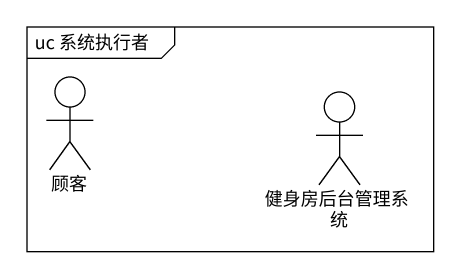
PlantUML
@startuml
mainframe uc 系统执行者
actor 顾客
actor 健身房后台管理系统
@enduml
